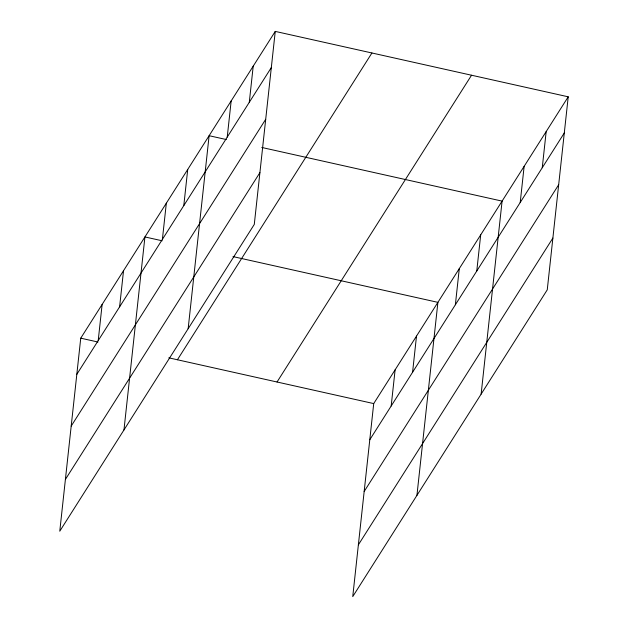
<?xml version="1.0" encoding="UTF-8"?>
<svg xmlns="http://www.w3.org/2000/svg" width="628" height="628" viewBox="0 0 628 628"><rect width="100%" height="100%" fill="white"/><g stroke="black" fill="none" stroke-linecap="round" stroke-linejoin="round"><path stroke-width="0.94" d="M275.252 31.4L80.745 338.178L59.778 531.186L254.285 224.416L275.252 31.4L568.222 96.814L547.255 289.822L352.748 596.6L373.715 403.584L568.222 96.814M98.211 340.58L102.136 304.431M119.61 306.833L123.535 270.684M123.967 429.952L144.935 236.937L162.165 240.791M162.401 239.346L166.326 203.197M183.8 205.599L187.725 169.45M188.149 328.719L209.116 135.703L226.347 139.549M227.234 137.085L231.167 100.935M249.285 102.317L253.21 66.168M391.181 405.994L395.114 369.845M412.58 372.247L416.505 336.098M416.937 495.366L437.904 302.351L232.996 256.601M455.371 304.753L459.296 268.603M476.77 271.006L480.695 234.856M481.127 394.125L502.094 201.117L261.766 147.462M520.212 202.499L524.137 166.349M542.254 167.731L546.179 131.582M76.82 374.327L271.327 67.549M71.192 426.09L265.699 119.312M65.398 479.423L259.906 172.645M177.426 359.766L371.933 52.988M277.034 382.005L471.542 75.227M369.79 439.733L564.297 132.963M364.161 491.504L558.677 184.726M358.368 544.837L552.883 238.059M80.745 338.178L97.976 342.024M168.806 357.842L373.715 403.584"/></g></svg>
